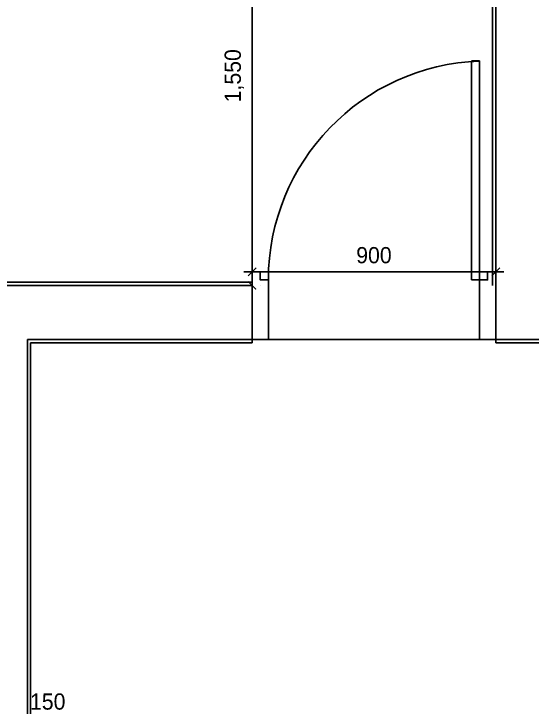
# Model space of a CAD drawing. Header units: millimetres. Extents: x -551172 to 232469, y -3435 to 261611.
# Drawn here: x 121471 to 123386, y 105446 to 108009 of the extents above; entities that cross this region are included whole.
import ezdxf

# ---------------------------------------------------------------- set-up
doc = ezdxf.new("R2010")
doc.units = ezdxf.units.MM
doc.header["$LTSCALE"] = 10
doc.header["$PDMODE"] = 3
doc.layers.get('DEFPOINTS').update_dxf_attribs({"color": 248})
for name, color, linetype in [('06-FUR', 6, 'Continuous'), ('C-FIN', 5, 'Continuous'), ('F-FIN', 5, 'Continuous'), ('도면층2', 2, 'Continuous'), ('도면층4', 4, 'Continuous'), ('도면층5', 5, 'Continuous')]:
    doc.layers.add(name, color=color, linetype=linetype)
doc.styles.add('HY 울릉도 L', font='')
doc.styles.get('HY 울릉도 L').set_extended_font_data('HY울릉도L')
doc.dimstyles.new('30', dxfattribs={"dimscale": 30, "dimtxt": 2, "dimasz": 1, "dimexe": 1, "dimexo": 1, "dimgap": 1, "dimtad": 1, "dimdec": 0, "dimrnd": 0.05, "dimdsep": 46, "dimlunit": 6, "dimtxsty": 'HY 울릉도 L', "dimblk": 'ARCHTICK', "dimcen": 2.5, "dimdle": 1, "dimclrd": 133, "dimclre": 133, "dimclrt": 30, "dimadec": 0, "dimazin": 0, "dimtfac": 1, "dimtdec": 0, "dimtix": 1, "dimtmove": 2, "dimatfit": 3, "dimldrblk": 'ARCHTICK', "dimfxl": 1, "dimlwd": -1, "dimlwe": -1, "dimarcsym": 0})

# ---------------------------------------------------------------- blocks, each defined once
blk = doc.blocks.new('_ArchTick')
at = {"color": 0, "linetype": 'ByBlock', "const_width": 0.15}
blk.add_lwpolyline([(-0.5, -0.5), (0.5, 0.5)], dxfattribs=at)
blk = doc.blocks.new('*D912')
at = {"layer": '06-FUR', "color": 133, "transparency": 16777216}
for p, q in [((122351.4, 106975.3), (122351.4, 108585.3)), ((122381.4, 108555.3), (122381.4, 108555.3)), ((122381.4, 107005.3), (122381.4, 107005.3))]:
    blk.add_line(p, q, dxfattribs=at)
at = {"layer": 'DEFPOINTS', "color": 0, "transparency": 16777216}
for p in [(122351.4, 108555.3), (122351.4, 108555.3), (122351.4, 107005.3)]:
    blk.add_point(p, dxfattribs=at)
at = {"layer": '06-FUR', "color": 133, "transparency": 16777216, "xscale": 30, "yscale": 30, "zscale": 30}
for p, rotation in [((122351.4, 108555.3), 90), ((122351.4, 107005.3), 270)]:
    blk.add_blockref('_ArchTick', p, dxfattribs=dict(at, rotation=rotation))
at = {"layer": '06-FUR', "color": 30, "transparency": 16777216, "insert": (122285.4, 107780.3), "char_height": 60, "attachment_point": 5, "rotation": 90, "style": 'HY 울릉도 L'}
blk.add_mtext('1,550', dxfattribs=at)
blk = doc.blocks.new('*D913')
at = {"layer": '06-FUR', "color": 133, "transparency": 16777216}
for p, q in [((123251.4, 107035.3), (123251.4, 107085.3)), ((122321.4, 107055.3), (123281.4, 107055.3))]:
    blk.add_line(p, q, dxfattribs=at)
at = {"layer": 'DEFPOINTS', "color": 0, "transparency": 16777216}
for p in [(122351.4, 107055.3), (123251.4, 107055.3), (123251.4, 107005.3)]:
    blk.add_point(p, dxfattribs=at)
at = {"layer": '06-FUR', "color": 133, "transparency": 16777216, "xscale": 30, "yscale": 30, "zscale": 30, "rotation": 180}
blk.add_blockref('_ArchTick', (122351.4, 107055.3), dxfattribs=at)
at = {"layer": '06-FUR', "color": 133, "transparency": 16777216, "xscale": 30, "yscale": 30, "zscale": 30}
blk.add_blockref('_ArchTick', (123251.4, 107055.3), dxfattribs=at)
at = {"layer": '06-FUR', "color": 30, "transparency": 16777216, "insert": (122801.4, 107116.6), "char_height": 60, "attachment_point": 5, "style": 'HY 울릉도 L'}
blk.add_mtext('900', dxfattribs=at)
blk = doc.blocks.new('*D931')
at = {"layer": '06-FUR', "color": 133, "transparency": 16777216}
for p, q in [((121521.4, 105405.3), (121491.4, 105405.3)), ((121671.4, 105405.3), (121521.4, 105405.3)), ((121671.4, 105405.3), (121701.4, 105405.3))]:
    blk.add_line(p, q, dxfattribs=at)
at = {"layer": 'DEFPOINTS', "color": 0, "transparency": 16777216}
for p in [(121521.4, 105405.3), (121521.4, 105405.3), (121671.4, 105405.3)]:
    blk.add_point(p, dxfattribs=at)
at = {"layer": '06-FUR', "color": 133, "transparency": 16777216, "xscale": 30, "yscale": 30, "zscale": 30}
blk.add_blockref('_ArchTick', (121521.4, 105405.3), dxfattribs=at)
at = {"layer": '06-FUR', "color": 133, "transparency": 16777216, "xscale": 30, "yscale": 30, "zscale": 30, "rotation": 180}
blk.add_blockref('_ArchTick', (121671.4, 105405.3), dxfattribs=at)
at = {"layer": '06-FUR', "color": 30, "transparency": 16777216, "insert": (121596.4, 105466.6), "char_height": 60, "attachment_point": 5, "style": 'HY 울릉도 L'}
blk.add_mtext('150', dxfattribs=at)

msp = doc.modelspace()

# ---------------------------------------------------------------- linework, layer by layer
at = {"layer": 'C-FIN'}
for p, q in [((122351.4, 106805.3), (122351.4, 106793.3)), ((123251.4, 106793.3), (123251.4, 106805.3))]:
    msp.add_line(p, q, dxfattribs=at)
at = {"layer": 'F-FIN'}
for p, q in [((123239.4, 110543.3), (123239.4, 107005.3)), ((122351.4, 107017.3), (120659.4, 107017.3)), ((121533.4, 105417.3), (121533.4, 106793.3)), ((122351.4, 106793.3), (121533.4, 106793.3))]:
    msp.add_line(p, q, dxfattribs=at)
msp.add_lwpolyline([(123251.4, 106793.3), (123601.4, 106793.3), (123601.4, 110755.3)], dxfattribs=at)
at = {"layer": '도면층2'}
for p, q in [((123251.4, 110555.3), (123251.4, 107005.3)), ((122351.4, 107005.3), (120671.4, 107005.3)), ((122351.4, 107005.3), (122351.4, 106805.3)), ((123251.4, 107005.3), (123251.4, 106805.3)), ((121521.4, 105405.3), (121521.4, 106805.3)), ((122351.4, 106805.3), (121521.4, 106805.3)), ((123451.4, 106805.3), (123251.4, 106805.3))]:
    msp.add_line(p, q, dxfattribs=at)
at = {"layer": '도면층4'}
for p, q in [((123191.4, 107835.3), (123161.4, 107835.3)), ((123161.4, 107025.3), (123161.4, 107834.7)), ((123191.4, 107025.3), (123191.4, 107835.3)), ((123251.4, 107055.3), (122351.4, 107055.3)), ((122351.4, 107055.3), (122351.4, 106805.3)), ((123251.4, 106805.3), (123251.4, 107055.3)), ((123251.4, 107055.3), (123251.4, 106805.3)), ((123191.4, 107025.3), (123161.4, 107025.3)), ((122351.4, 106805.3), (123251.4, 106805.3))]:
    msp.add_line(p, q, dxfattribs=at)
for points in [[(122351.4, 107055.3), (122381.4, 107055.3), (122381.4, 107025.3), (122411.4, 107025.3), (122411.4, 106805.3), (122381.4, 106805.3), (122381.4, 106805.3), (122351.4, 106805.3), (122351.4, 107055.3)], [(123251.4, 107055.3), (123221.4, 107055.3), (123221.4, 107025.3), (123191.4, 107025.3), (123191.4, 106805.3), (123221.4, 106805.3), (123221.4, 106805.3), (123251.4, 106805.3), (123251.4, 107055.3)]]:
    msp.add_lwpolyline(points, dxfattribs=at)
at = {"layer": '도면층5'}
msp.add_arc((123221.4, 107025.3), 810, 92.1226, 180, dxfattribs=at)

# ---------------------------------------------------------------- dimensions: what is measured, and where the dimension line sits
at = {"layer": '06-FUR'}
dim = msp.add_linear_dim(base=(122351.4, 108555.3), p1=(122351.4, 107005.3), p2=(122351.4, 108555.3), angle=90, dimstyle='30', override={"dimfxl": 1.25}, dxfattribs=at)
dim.commit()
dim.dimension.update_dxf_attribs({"geometry": '*D912', "text_midpoint": (122285.4, 107780.3)})
for base, p1, p2, picture, middle in [((123251.4, 107055.3), (122351.4, 107055.3), (123251.4, 107005.3), '*D913', (122801.4, 107116.6)), ((121521.4, 105405.3), (121671.4, 105405.3), (121521.4, 105405.3), '*D931', (121596.4, 105466.6))]:
    dim = msp.add_linear_dim(base=base, p1=p1, p2=p2, dimstyle='30', override={"dimfxl": 1.25}, dxfattribs=at)
    dim.commit()
    dim.dimension.update_dxf_attribs({"geometry": picture, "text_midpoint": middle})

doc.saveas('drawing.dxf')
